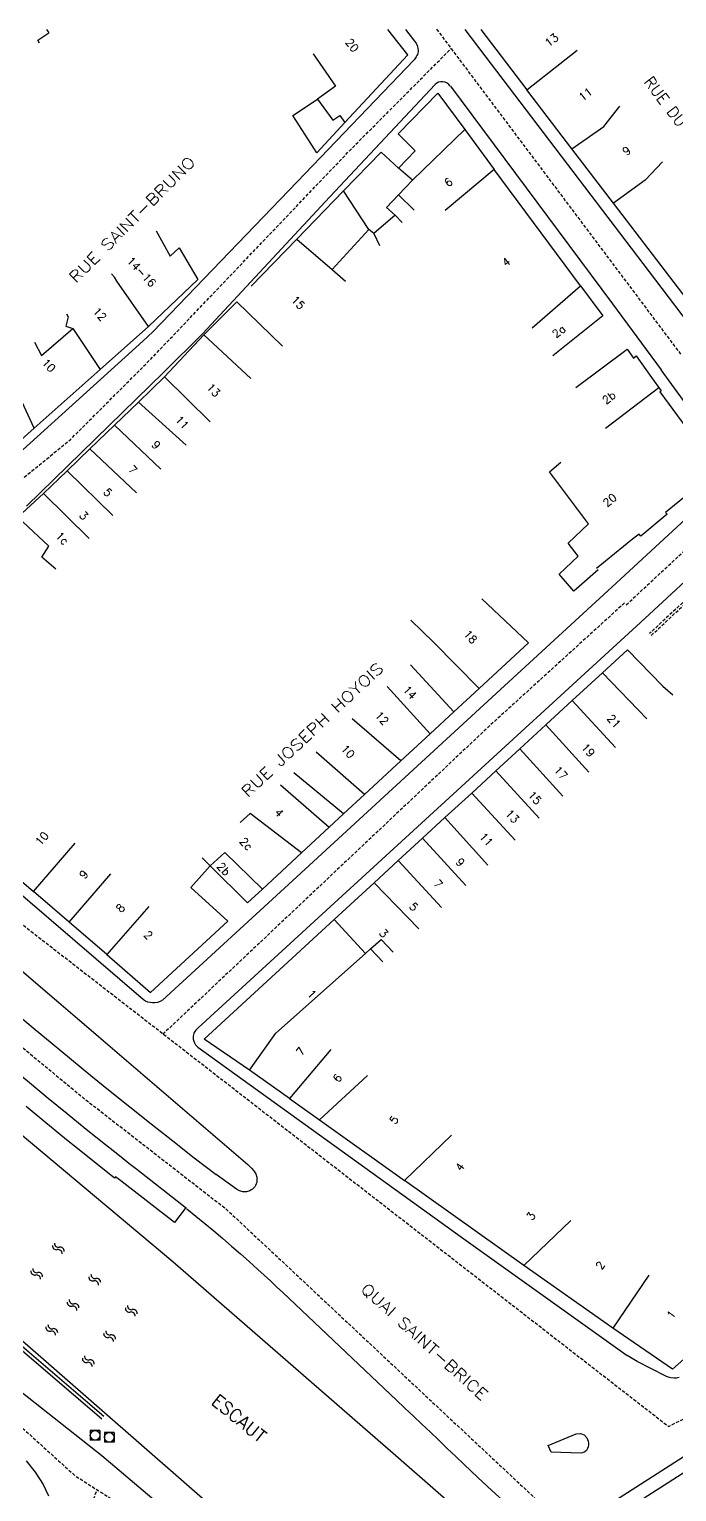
# Model space of a CAD drawing. Header units: millimetres. Extents: x 80000 to 81000, y 144000 to 145000.
# Drawn here: x 80616.2 to 80717.4, y 144771.5 to 145000 of the extents above; entities that cross this region are included whole.
import ezdxf
from ezdxf.enums import TextEntityAlignment as Align

# ---------------------------------------------------------------- set-up
doc = ezdxf.new("R2010")
doc.units = ezdxf.units.MM
doc.linetypes.add('DASHED', pattern=[0.75, 0.5, -0.25])
doc.layers.get('0').update_dxf_attribs({"linetype": 'CONTINUOUS'})
for name, color, linetype in [('W0001', 6, 'DASHED'), ('W0008', 7, 'CONTINUOUS'), ('W0100', 7, 'CONTINUOUS'), ('W0112', 1, 'DASHED'), ('W0120', 7, 'CONTINUOUS'), ('W0420', 7, 'CONTINUOUS'), ('W0500', 5, 'DASHED'), ('W0515', 5, 'CONTINUOUS'), ('W0989', 7, 'CONTINUOUS'), ('W0991', 7, 'CONTINUOUS')]:
    doc.layers.add(name, color=color, linetype=linetype)
doc.styles.get("Standard").update_dxf_attribs({"font": 'romans.shx', "width": 0.85})

# ---------------------------------------------------------------- blocks, each defined once
blk = doc.blocks.new('T420')
for p, q in [((0.75, 0.75), (-0.75, 0.75)), ((-0.75, 0.75), (-0.75, -0.75)), ((0.75, 0.75), (0.75, -0.75)), ((0.75, -0.75), (-0.75, -0.75))]:
    blk.add_line(p, q)
blk.add_ellipse((0, 0), major_axis=(-0.53, 0.53), ratio=1, start_param=3.926991, end_param=10.210176)
blk = doc.blocks.new('t500o')
at = {"color": 0, "linetype": 'Continuous'}
for centre, start, end in [((-0.5, 0.625), 216.8699, 323.1301), ((0.5, -0.125), 36.8699, 143.1301), ((0.5, -0.625), 36.8699, 143.1301), ((-0.5, 0.125), 216.8699, 323.1301)]:
    blk.add_arc(centre, 0.625, start, end, dxfattribs=at)

msp = doc.modelspace()

# ---------------------------------------------------------------- linework, layer by layer
at = {"layer": 'W0001', "flags": 128}
for points in [[(80679.84, 145000.02), (80718.06, 144949.14)], [(80467.69, 144999.75), (80516.09, 144943.43), (80527.02, 144918.35), (80586.91, 144864.24), (80624.72, 144832.99), (80646.97, 144815.68), (80697.3, 144768.57), (80715.86, 144751.98), (80751.01, 144720.15), (80765.67, 144705.83), (80784.92, 144683.07), (80800.96, 144664.34), (80816.38, 144645.82), (80833.14, 144624.99), (80838.28, 144615.82), (80851.53, 144598.5), (80913.66, 144512.39), (80928.63, 144494.66), (80943.12, 144480.69), (80949.47, 144474.52)], [(80579.07, 144890.36), (80601.39, 144918.05), (80604.88, 144921.5), (80622.54, 144935.86), (80635.03, 144948.35), (80666.13, 144980.95), (80682.11, 144997)], [(80517.12, 144940.84), (80537.61, 144928.49), (80594.63, 144876.03), (80716.1, 144781.74), (80737.66, 144792.54), (80780.74, 144793.92), (80840.32, 144791.92), (80912.56, 144805.5), (80930.46, 144805.13), (81000, 144886.68)], [(80709.47, 144910.09), (80731.87, 144930.9)], [(80709.22, 144910.39), (80688.08, 144891.15), (80637.07, 144843.03)], [(80438.02, 144901.97), (80447.33, 144891.69), (80465.89, 144880.93), (80479.31, 144869.1), (80496.63, 144849.86), (80514.29, 144832.03), (80528.4, 144814.54), (80542.06, 144801.78), (80570.14, 144801.78), (80581.97, 144802.13), (80592.05, 144799.12), (80602.29, 144793.12), (80623.3, 144774.05), (80632.34, 144768.29), (80665.56, 144739.87), (80709.16, 144702.63), (80722.41, 144690.69), (80739.73, 144675.52), (80759.7, 144652.03), (80777.33, 144629.79), (80800.92, 144601.88), (80826, 144569.74), (80848.81, 144540.25), (80878.09, 144499.42), (80897.86, 144474.52)], [(80645.85, 144718.15), (80631.91, 144733.13), (80618.58, 144746.87), (80618.58, 144749.95), (80626.78, 144771.85)]]:
    msp.add_lwpolyline(points, dxfattribs=at)
at = {"layer": 'W0008'}
for points in [[(80674.97, 145000), (80676.4, 144998.17), (80676.63, 144997.84), (80676.82, 144997.48), (80676.93, 144997.09), (80676.97, 144996.68), (80676.95, 144996.48), (80676.91, 144996.28), (80676.85, 144996.09), (80676.77, 144995.9), (80676.67, 144995.73), (80676.56, 144995.56), (80676.44, 144995.4), (80676.31, 144995.25), (80658.05, 144976.17), (80638.19, 144955.58), (80635.48, 144952.77), (80633.91, 144951.3), (80605.8, 144925.85)], [(80684.26, 145000), (80687.4, 144995.87)], [(80721.17, 144951.5), (80713.1, 144962.1), (80687.41, 144995.88)], [(80681.98, 144991.12), (80681.75, 144991.39), (80681.47, 144991.6), (80681.16, 144991.74), (80680.82, 144991.82), (80680.49, 144991.82), (80680.16, 144991.76), (80679.85, 144991.61), (80679.59, 144991.4), (80663.14, 144973.83), (80643.26, 144952.46), (80637.19, 144946.45), (80615.74, 144925.49)], [(80681.99, 144991.11), (80707.32, 144957.14), (80714.96, 144946.79)], [(80707.22, 144912.86), (80702.13, 144908.18), (80678.76, 144886.69), (80657.98, 144867.59), (80636.97, 144848.34), (80636.62, 144848.1), (80636.22, 144847.97), (80635.82, 144847.91), (80635.42, 144847.91), (80635.06, 144847.94), (80634.7, 144848.03), (80634.36, 144848.18), (80634.05, 144848.39), (80608.1, 144870.63), (80586.55, 144889.08)], [(80711.7, 144907.35), (80706.74, 144902.8), (80683.68, 144881.67), (80663.22, 144862.92), (80642.58, 144844.03), (80642.44, 144843.9), (80642.31, 144843.76), (80642.18, 144843.62), (80642.07, 144843.46), (80641.96, 144843.29), (80641.88, 144843.11), (80641.82, 144842.92), (80641.79, 144842.72), (80641.8, 144842.24), (80641.93, 144841.78), (80642.17, 144841.35), (80642.52, 144841), (80684.12, 144811.06), (80709.62, 144792.8)], [(80570.5, 144890.89), (80592.86, 144871.81), (80620.77, 144847.95), (80650.34, 144822.65), (80650.93, 144822.08), (80651.28, 144821.67), (80651.57, 144821.2), (80651.74, 144820.66), (80651.76, 144820.1), (80651.72, 144819.85), (80651.64, 144819.62), (80651.54, 144819.39), (80651.42, 144819.18), (80651.26, 144818.99), (80651.08, 144818.82), (80650.88, 144818.68), (80650.66, 144818.56), (80650.13, 144818.41), (80649.57, 144818.4), (80649.04, 144818.54), (80648.56, 144818.8), (80645.37, 144821.11)], [(80599.31, 144858.86), (80607.89, 144851.5), (80610.84, 144848.99), (80613.8, 144846.5), (80616.77, 144844.01), (80619.75, 144841.54), (80622.77, 144839.05), (80625.79, 144836.57), (80628.82, 144834.11), (80631.87, 144831.66), (80635.22, 144828.99), (80638.59, 144826.35), (80641.97, 144823.72), (80645.37, 144821.11)], [(80640.77, 144815.77), (80632.97, 144821.86), (80631.74, 144822.82), (80630.51, 144823.79), (80629.28, 144824.77), (80628.06, 144825.75), (80625.08, 144828.14), (80622.11, 144830.55), (80619.14, 144832.97), (80616.18, 144835.39), (80613.48, 144837.63)], [(80640.53, 144815.76), (80638.85, 144813.61), (80630.49, 144820.1), (80629.65, 144820.72), (80629.48, 144820.52), (80623.44, 144825.37), (80622.27, 144826.32), (80621.1, 144827.26), (80619.93, 144828.21), (80618.76, 144829.16), (80615.67, 144831.7)], [(80640.79, 144815.75), (80642.2, 144814.6), (80643.61, 144813.44), (80645.01, 144812.27), (80646.4, 144811.09), (80647.79, 144809.9), (80649.17, 144808.7), (80650.54, 144807.49), (80651.9, 144806.27), (80652.89, 144805.37), (80653.87, 144804.47), (80654.84, 144803.55), (80655.81, 144802.64), (80673.58, 144785.85), (80674.9, 144784.6), (80676.23, 144783.34), (80677.55, 144782.08), (80678.87, 144780.83), (80680.19, 144779.57), (80681.51, 144778.31), (80682.83, 144777.06), (80684.15, 144775.81), (80686.31, 144773.77), (80688.47, 144771.74), (80690.64, 144769.72)], [(80717.77, 144789.36), (80717.34, 144789.27), (80716.91, 144789.25), (80716.47, 144789.3), (80716.06, 144789.42), (80715.66, 144789.59), (80711.17, 144791.86), (80709.62, 144792.8)], [(80610.59, 144790.5), (80627.51, 144777.21), (80643.13, 144763.95)], [(80767.19, 144789.86), (80762.03, 144789.59), (80755.68, 144788.38), (80723.11, 144779.52), (80721.01, 144778.61), (80707.1, 144769.69)], [(80697.27, 144778.75), (80701.67, 144780.56), (80702.33, 144780.64), (80702.92, 144780.4), (80703.34, 144779.96), (80703.55, 144779.42), (80703.6, 144779.13), (80703.6, 144778.84), (80703.55, 144778.54), (80703.45, 144778.26), (80703.26, 144777.98), (80702.99, 144777.75), (80702.67, 144777.61), (80702.32, 144777.57), (80697.77, 144777.73), (80697.29, 144778.74)], [(80615.71, 144776.34), (80617.11, 144774.57), (80618.33, 144772.66), (80619.2, 144770.9)]]:
    msp.add_lwpolyline(points, dxfattribs=at)
at = {"layer": 'W0008', "flags": 128}
for points in [[(80707.23, 144912.84), (80722.88, 144927.29), (80724.95, 144929.19, 0.051628), (80725.25, 144929.53, 0.031037), (80725.66, 144930.17, 0.122208), (80725.89, 144931.05, 0.116104), (80725.68, 144931.99, 0.018043), (80725.27, 144932.78, 0.029717), (80724.97, 144933.23), (80720.54, 144939.18), (80714.96, 144946.79)], [(80767.88, 144880.93), (80755.33, 144895.78), (80736.49, 144918.13), (80732.51, 144922.76, 0.116077), (80731.34, 144923.61, 0.148897), (80730.22, 144923.72, 0.060792), (80729.37, 144923.45, 0.076379), (80728.77, 144923.05), (80723.53, 144918.26), (80711.71, 144907.34)]]:
    msp.add_lwpolyline(points, format="xyb", dxfattribs=at)
at = {"layer": 'W0100'}
for p, q in [((80618.84, 145000), (80619.22, 144999.48)), ((80686.73, 145000), (80693.95, 144990.55)), ((80617.52, 144998.29), (80619.22, 144999.48)), ((80617.76, 144997.85), (80617.52, 144998.29)), ((80693.95, 144990.55), (80701.79, 144996.76)), ((80657.36, 144986.54, 6), (80661.24, 144989.12)), ((80700.98, 144981.36), (80693.95, 144990.55)), ((80661.11, 144980.73, 6), (80657.36, 144986.54, 6)), ((80705.99, 144984.84), (80708.47, 144988.03)), ((80665.48, 144985.43), (80661.11, 144980.73, 6)), ((80676.06, 144976.42), (80684.23, 144984.36)), ((80684.23, 144984.36), (80688.86, 144978.13)), ((80700.98, 144981.36), (80705.99, 144984.84)), ((80665.3, 144974.77, 6), (80671.16, 144980.8, 6)), ((80671.16, 144980.8, 6), (80673.87, 144978.32, 6)), ((80707.49, 144972.85), (80700.98, 144981.36)), ((80676.06, 144976.42), (80673.87, 144978.32, 6)), ((80688.86, 144978.13), (80681.18, 144971.69)), ((80702.34, 144959.94), (80688.86, 144978.13)), ((80712.45, 144976.44), (80715.16, 144979.29)), ((80676.06, 144976.42), (80673.9, 144974.16)), ((80712.45, 144976.44), (80707.49, 144972.85)), ((80657.98, 144967.24), (80665.3, 144974.77, 6)), ((80669.25, 144968.74), (80665.3, 144974.77, 6)), ((80676.33, 144971.77), (80673.9, 144974.16)), ((80719.03, 144957.81), (80707.49, 144972.85)), ((80673.38, 144970.98), (80670.04, 144968.1)), ((80669.25, 144968.74), (80663.5, 144962.47)), ((80670.04, 144968.1), (80669.25, 144968.74)), ((80670.04, 144968.1), (80670.92, 144966.21)), ((80650.84, 144959.89, 6), (80657.98, 144967.24)), ((80657.98, 144967.24), (80663.5, 144962.47)), ((80663.5, 144962.47), (80665.61, 144960.65)), ((80642.52, 144960.9, 6), (80634.8, 144953.58, 6)), ((80694.76, 144953.38), (80702.34, 144959.94)), ((80702.34, 144959.94), (80705.81, 144955.26, 6)), ((80648.59, 144957.46, 6), (80643.46, 144952.28)), ((80655.76, 144950.5, 4.21), (80648.59, 144957.46, 6)), ((80705.81, 144955.26, 6), (80698, 144949, 6)), ((80637.33, 144945.7), (80643.46, 144952.28)), ((80643.46, 144952.28), (80650.78, 144945.46)), ((80701.6, 144944.05, 6), (80709.64, 144950.03, 6)), ((80616.96, 144937.69), (80612.55, 144947.15, 5.16)), ((80637.33, 144945.7), (80633.26, 144941.78)), ((80644.46, 144938.68), (80637.33, 144945.7)), ((80714.59, 144943.99, 6), (80706.25, 144937.66, 2.73)), ((80633.26, 144941.78), (80629.47, 144938.14)), ((80640.67, 144935.04), (80633.26, 144941.78)), ((80629.47, 144938.14), (80625.64, 144934.45)), ((80629.47, 144938.14), (80636.76, 144931.27)), ((80622.07, 144931.02), (80625.64, 144934.45)), ((80625.64, 144934.45), (80632.94, 144927.59)), ((80618.42, 144927.5, 6), (80622.07, 144931.02)), ((80622.07, 144931.02), (80629.23, 144924.03)), ((80614.38, 144923.8, 6), (80618.42, 144927.5, 6)), ((80618.42, 144927.5, 6), (80625.53, 144920.46, 1.73)), ((80619.25, 144919.26), (80614.38, 144923.8, 6)), ((80618.12, 144917.56), (80619.25, 144919.26)), ((80620.31, 144915.67), (80618.12, 144917.56)), ((80694.19, 144904.16, 6), (80686.89, 144911.03, 6)), ((80679.36, 144904.25), (80675.81, 144907.71)), ((80679.36, 144904.25), (80686.47, 144897.02)), ((80686.47, 144897.02), (80694.19, 144904.16, 6)), ((80705.77, 144899.49), (80709.68, 144903.09)), ((80709.68, 144903.09), (80715.22, 144897.39)), ((80675.76, 144900.74), (80682.55, 144893.4)), ((80701.05, 144895.15), (80705.77, 144899.49)), ((80705.77, 144899.49), (80712.68, 144892.26)), ((80678.84, 144889.96), (80672.11, 144897.36)), ((80715.22, 144897.39), (80716.78, 144896.02)), ((80682.55, 144893.4), (80686.47, 144897.02)), ((80696.92, 144891.35), (80701.05, 144895.15)), ((80707.81, 144887.78), (80701.05, 144895.15)), ((80682.55, 144893.4), (80678.84, 144889.96)), ((80674.27, 144885.73), (80666.62, 144892.28)), ((80696.92, 144891.35), (80692.83, 144887.59)), ((80703.63, 144883.94), (80696.92, 144891.35)), ((80678.84, 144889.96), (80674.27, 144885.73)), ((80668.57, 144880.46), (80661.02, 144887.1)), ((80674.27, 144885.73), (80668.57, 144880.46)), ((80692.83, 144887.59), (80689.08, 144884.14)), ((80699.56, 144880.2), (80692.83, 144887.59)), ((80665.28, 144877.42), (80657.53, 144883.87)), ((80685.33, 144880.69), (80689.08, 144884.14)), ((80689.08, 144884.14), (80695.86, 144876.79)), ((80655.46, 144881.95), (80663.07, 144875.37)), ((80665.28, 144877.42), (80668.57, 144880.46)), ((80681.15, 144876.85), (80685.33, 144880.69)), ((80692.11, 144873.34), (80685.33, 144880.69)), ((80650.72, 144877.5), (80650.68, 144877.54)), ((80658.71, 144871.34), (80650.72, 144877.5)), ((80663.07, 144875.37), (80665.28, 144877.42)), ((80681.15, 144876.85), (80677.64, 144873.62)), ((80687.85, 144869.42), (80681.15, 144876.85)), ((80663.07, 144875.37), (80658.71, 144871.34)), ((80616.84, 144865.3), (80623.36, 144872.88)), ((80677.64, 144873.62), (80673.84, 144870.13)), ((80684.4, 144866.25), (80677.64, 144873.62)), ((80609.12, 144871.93), (80616.84, 144865.3)), ((80644.42, 144869.31), (80643.17, 144870.59)), ((80644.42, 144869.31), (80646.72, 144871.41)), ((80652.6, 144865.69), (80646.72, 144871.41)), ((80652.6, 144865.69), (80658.71, 144871.34)), ((80670.08, 144866.67), (80673.84, 144870.13)), ((80673.84, 144870.13), (80680.63, 144862.79)), ((80622.39, 144860.52), (80628.92, 144868.09)), ((80644.42, 144869.31), (80650.26, 144863.53)), ((80622.39, 144860.52), (80616.84, 144865.3)), ((80650.26, 144863.53), (80652.6, 144865.69)), ((80670.08, 144866.67), (80663.85, 144860.94)), ((80677.04, 144859.48), (80670.08, 144866.67)), ((80634.88, 144862.96), (80628.28, 144855.45)), ((80663.85, 144860.94), (80668.73, 144855.62)), ((80628.28, 144855.45), (80622.39, 144860.52)), ((80668.73, 144855.62), (80669.53, 144856.33)), ((80668.73, 144855.62), (80654.73, 144843.15)), ((80650.57, 144837.37), (80654.73, 144843.15)), ((80663.33, 144840.62), (80656.83, 144832.97)), ((80656.83, 144832.97), (80650.57, 144837.37)), ((80669.05, 144836.56), (80661.51, 144829.65)), ((80656.83, 144832.97), (80661.51, 144829.65)), ((80661.51, 144829.65), (80674.83, 144820.17)), ((80674.83, 144820.17), (80682.17, 144827.22)), ((80693.48, 144806.88), (80674.83, 144820.17)), ((80707.39, 144797.07), (80693.48, 144806.88))]:
    msp.add_line(p, q, dxfattribs=at)
for points in [[(80665.48, 144985.43), (80675.34, 144996.04), (80672.22, 145000)], [(80660.52, 144996.2), (80664.04, 144991.12), (80661.24, 144989.12)], [(80661.24, 144989.12), (80663.64, 144985.81), (80664.72, 144986.54), (80665.48, 144985.43)], [(80673.9, 144974.16), (80672.02, 144972.19), (80673.38, 144970.98)], [(80674.45, 144969.84), (80673.38, 144970.98)], [(80621.97, 144955.54), (80622.23, 144955.1), (80621.91, 144953.65), (80622.99, 144953.26)], [(80622.99, 144953.26), (80627.25, 144946.85), (80616.96, 144937.69)], [(80617.01, 144951.12), (80618.1, 144949.06), (80622.99, 144953.26)], [(80713.42, 144945.62), (80714.95, 144943.54), (80714.71, 144943.37), (80723.73, 144931.14), (80715.63, 144924.54), (80715.87, 144924.25), (80711.74, 144920.84), (80711.48, 144921.16), (80710.48, 144920.35), (80704.85, 144915.76)], [(80650.72, 144877.5), (80649.12, 144876.09)], [(80647.19, 144860.69), (80641.44, 144865.94), (80644.42, 144869.31)], [(80628.28, 144855.45), (80635.13, 144849.55), (80647.19, 144860.69)], [(80650.57, 144837.37), (80643.52, 144842.24), (80663.85, 144860.94)], [(80669.53, 144856.33), (80671.17, 144857.8), (80673.04, 144855.81)], [(80669.53, 144856.33), (80671.44, 144854.33)], [(80700.84, 144813.92), (80693.48, 144806.88)], [(80713, 144805.34), (80707.39, 144797.07)], [(80725.16, 144798.11), (80716.69, 144790.69), (80707.39, 144797.07)], [(80719.51, 144755.52), (80708.9, 144765.21), (80708.81, 144768.35), (80723.41, 144777.73)]]:
    msp.add_lwpolyline(points, dxfattribs=at)
at = {"layer": 'W0100', "elevation": 6}
for points in [[(80673.87, 144978.32), (80676.47, 144981.02), (80673.84, 144983.7)], [(80709.64, 144950.03), (80710.64, 144948.62), (80711.02, 144949), (80713.42, 144945.62)]]:
    msp.add_lwpolyline(points, dxfattribs=at)
at = {"layer": 'W0100'}
for points in [[(80673.84, 144983.7, 6), (80680.01, 144990.05, 6), (80684.23, 144984.36, 0)], [(80636.01, 144968.53, 0), (80638.17, 144964.56, 0), (80639.62, 144965.85, 6), (80642.52, 144960.9, 6)], [(80634.8, 144953.58, 6), (80629.86, 144960.68, 0), (80629.47, 144961.27, 0), (80629.04, 144961.83, 0)], [(80622.99, 144953.26, 0), (80627.25, 144946.85, 0), (80634.8, 144953.58, 6)], [(80597.25, 144938.47, 6), (80604.92, 144926.95, 6), (80616.96, 144937.69, 0)], [(80701.28, 144912.25, 6), (80698.99, 144914.91, 6), (80701.95, 144917.7, 0), (80700.4, 144919.73, 0), (80703.57, 144922.75, 0), (80697.5, 144930.89, 0), (80699.27, 144932.37, 0)], [(80705.09, 144915.54, 0), (80701.28, 144912.25, 6)]]:
    msp.add_polyline3d(points, dxfattribs=at)
at = {"layer": 'W0112'}
msp.add_lwpolyline([(80713.39, 144905.31), (80720.77, 144912.19), (80720.5, 144912.48), (80713.12, 144905.6)], dxfattribs=at)
at = {"layer": 'W0120', "flags": 128}
for points in [[(80627.5, 144782.86), (80601.89, 144804.78)], [(80627.84, 144783.26), (80602.23, 144805.17)]]:
    msp.add_lwpolyline(points, dxfattribs=at)
at = {"layer": 'W0515'}
msp.add_line((80584.33, 144852.93), (80638.61, 144807.48), dxfattribs=at)
for points in [[(80600.98, 144807.38), (80665.98, 144750.67), (80664.45, 144748.78), (80678.32, 144737.07), (80680.84, 144739.41), (80707.13, 144715.28), (80726.67, 144696.2), (80740.98, 144681.34), (80761.13, 144660.43), (80779.04, 144641.17)], [(80638.61, 144807.48), (80673.03, 144777.54), (80688.78, 144763.83), (80690.61, 144765.56), (80701.64, 144755.04), (80699.98, 144753.2), (80719.35, 144735.86), (80748.45, 144709.83), (80756.25, 144703.3), (80780.52, 144675.71), (80794.11, 144659.38)]]:
    msp.add_lwpolyline(points, dxfattribs=at)

# ---------------------------------------------------------------- block references
at = {"layer": 'W0420'}
for p in [(80626.46, 144780.34), (80628.67, 144780.03)]:
    msp.add_blockref('T420', p, dxfattribs=at)
at = {"layer": 'W0500'}
for p, rotation in [((80620.71, 144809.54), 319.465925772712), ((80617.32, 144805.58), 319.4659257918088), ((80626.41, 144804.66), 319.465925772712), ((80623.02, 144800.71), 319.4659257918088), ((80632.11, 144799.79), 319.465925772712), ((80619.69, 144796.81), 319.465925794956), ((80628.72, 144795.83), 319.4659257918088), ((80625.39, 144791.93), 319.465925794956)]:
    msp.add_blockref('t500o', p, dxfattribs=dict(at, rotation=rotation))

# ---------------------------------------------------------------- texts
msp.add_text('ESCAUT', height=2, rotation=320.4261, dxfattribs=at).set_placement((80648.95, 144783), align=Align.MIDDLE)
at = {"layer": 'W0989'}
msp.add_text('RUE DU CURE DU CHATEAU', height=1.75, rotation=307.1925, dxfattribs=at).set_placement((80722.61, 144979.45), align=Align.MIDDLE)
at = {"layer": 'W0989', "width": 1.2}
for s, rotation, p in [('RUE SAINT-BRUNO', 45.0237, (80632.24, 144970.29)), ('RUE JOSEPH HOYOIS', 43.2, (80660.41, 144890.57)), ('QUAI SAINT-BRICE', 317.7, (80677.88, 144794.92))]:
    msp.add_text(s, height=1.75, rotation=rotation, dxfattribs=at).set_placement(p, align=Align.MIDDLE)
at = {"layer": 'W0991'}
for s, rotation, p in [('20', 308.6919, (80666.64, 144997.52)), ('13', 37.9304, (80697.82, 144998.34)), ('11', 37.9271, (80703.12, 144989.86)), ('9', 37.9238, (80709.53, 144981.02)), ('6', 37.4688, (80681.69, 144976.13)), ('14-16', 313.2794, (80633.71, 144962.12)), ('4', 37.4639, (80690.73, 144963.66)), ('15', 313.4548, (80658.19, 144957.32)), ('12', 313.2502, (80627.2, 144955.52)), ('2a', 37.4614, (80698.95, 144952.83)), ('10', 313.2066, (80619.22, 144947.51)), ('13', 313.451, (80644.97, 144943.65)), ('2b', 37.4588, (80706.78, 144942.49)), ('11', 313.4496, (80640.06, 144938.59)), ('9', 313.4486, (80636, 144935.06)), ('7', 313.4477, (80632.33, 144931.21)), ('5', 313.4468, (80628.45, 144927.67)), ('20', 39.1408, (80706.9, 144926.46)), ('3', 313.446, (80624.69, 144924.03)), ('1c', 313.4452, (80621.33, 144920.49)), ('18', 312.5606, (80685.14, 144905.09)), ('14', 312.558, (80675.66, 144896.42)), ('12', 312.557, (80671.3, 144892.39)), ('21', 312.527, (80707.56, 144891.91)), ('19', 312.5426, (80703.53, 144887.38)), ('10', 312.5555, (80665.99, 144887.19)), ('17', 312.5591, (80699.25, 144883.84)), ('15', 312.5744, (80695.19, 144879.96)), ('4', 312.5526, (80655.22, 144877.63)), ('13', 312.5895, (80691.68, 144877.06)), ('10', 49.2919, (80618.15, 144873.58)), ('2c', 312.5507, (80650.09, 144872.74)), ('11', 312.6043, (80687.61, 144873.43)), ('2b', 312.548, (80646.57, 144868.82)), ('9', 312.619, (80683.55, 144869.87)), ('9', 49.2891, (80624.68, 144867.97)), ('7', 312.6337, (80680.1, 144866.48)), ('8', 49.2849, (80630.43, 144862.73)), ('5', 312.6479, (80676.27, 144862.92)), ('2', 312.4951, (80634.78, 144858.5)), ('3', 312.6655, (80671.58, 144858.78)), ('1', 312.7574, (80660.35, 144849.28)), ('7', 54.035, (80658.59, 144840.33)), ('6', 54.0508, (80664.33, 144836.16)), ('5', 54.0624, (80673.17, 144829.62)), ('4', 54.0732, (80683.48, 144822.28)), ('3', 54.0836, (80694.6, 144814.6)), ('2', 54.0993, (80705.41, 144806.9)), ('1', 54.3029, (80716.49, 144799.22))]:
    msp.add_text(s, height=1.25, rotation=rotation, dxfattribs=at).set_placement(p, align=Align.MIDDLE)

doc.saveas('drawing.dxf')
